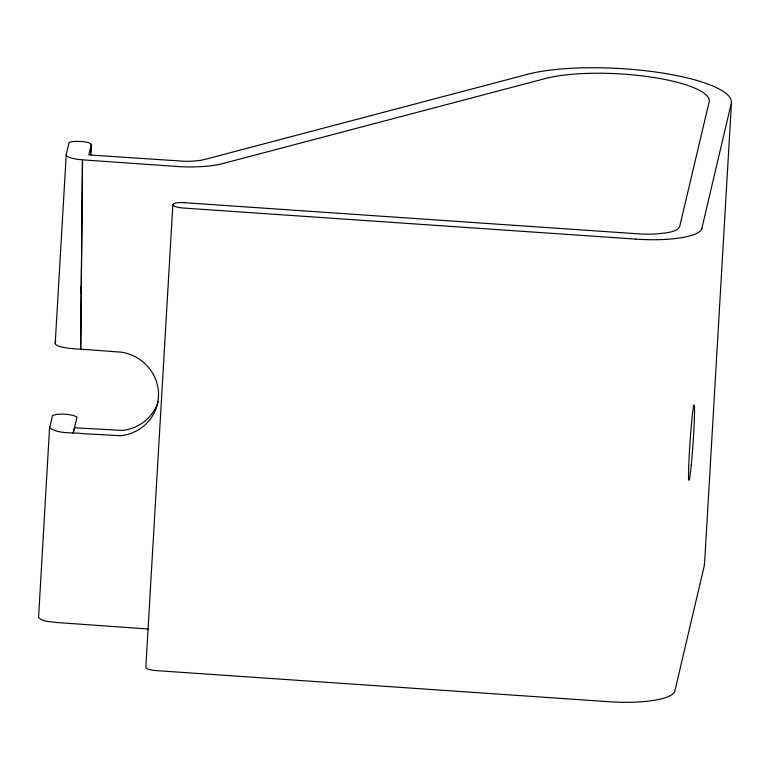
<?xml version="1.0" encoding="UTF-8"?>
<svg xmlns="http://www.w3.org/2000/svg" width="770" height="770" viewBox="0 0 770 770"><rect width="100%" height="100%" fill="white"/><g stroke="black" fill="none" stroke-linecap="round" stroke-linejoin="round"><path stroke-width="1.16" d="M73.121 433.067L77.067 417.157L73.4 415.405L68.02 414.481A22.311 5.4 3.3 0 0 62.543 414.106L56.903 414.279L52.543 415.473L49.646 427.812C59.001 434.319 71.745 432.105 82.428 433.616L120.775 435.714A43.438 42.081 17.1 0 0 158.514 395.068A43.438 42.081 17.1 0 0 121.862 352.208L80.686 349.156L82.505 159.852L180.411 166.705A56.97 13.773 3.3 0 0 220.566 164.154L545.179 78.579M80.686 349.156L82.505 159.852M49.588 427.215L38.558 617.646C43.341 621.929 50.714 621.582 56.768 622.516L148.148 629.003M80.715 293.409L81.139 286.248M90.6 155.203L91.216 144.722A10.347 2.502 3.3 0 0 89.127 142.951A10.491 2.541 3.3 0 0 87.905 142.556A10.636 2.57 3.3 0 0 83.093 141.68A17.941 4.341 3.3 0 0 78.194 141.343A10.578 2.56 3.3 0 0 70.609 142.046A10.347 2.502 3.3 0 0 68.915 143.191L66.239 154.51L55.228 343.16L55.758 340.898M74.728 427.793L122.353 430.44A43.438 42.081 16.6 0 0 158.225 401.613M90.581 155.473L91.216 144.722L88.8 154.914L185.637 161.353A34.698 8.393 3.3 0 0 205.253 159.323L527.623 74.295M172.855 204.637L145.838 667.215A11.29 2.733 3.3 0 0 156.474 670.622L608.752 701.701A63.227 15.294 3.3 0 0 624.133 702.298A62.678 15.159 3.3 0 0 674.838 691.017L704.492 564.91L731.5 102.391L701.845 228.44M73.131 432.913L74.738 427.629M184.742 202.722L640.775 234.003A39.79 9.625 3.3 0 0 656.127 233.926L666.04 232.877A39.058 9.442 3.3 0 0 673.75 231.096L677.215 229.547L679.602 226.852L709.218 101.592A91.312 22.08 3.3 0 0 617.521 73.766A91.37 22.099 3.3 0 0 545.199 78.579M635.76 239.114L183.481 208.044A11.29 2.733 3.3 0 1 172.865 204.579A11.29 2.733 3.3 0 1 184.762 202.654M80.609 349.156L80.657 349.156A44.573 43.187 17.1 0 0 76.201 349.031L71.495 348.492M701.913 228.44A62.755 15.179 3.3 0 1 635.76 239.133M731.423 102.391A113.604 27.47 3.3 0 0 629.927 69.233A113.873 27.537 3.3 0 0 527.575 74.286M82.515 159.833A17.489 4.225 3.3 0 1 66.172 154.51M71.495 348.473A17.489 4.225 3.3 0 1 55.151 343.15M704.3 563.496A113.604 27.47 3.3 0 1 704.415 564.901M691.248 465.244A37.711 1.55 -86.1 0 0 694.309 405.289A37.711 1.55 -86.1 0 0 689.112 457.351A37.711 1.55 -86.1 0 0 691.248 465.244"/></g></svg>
